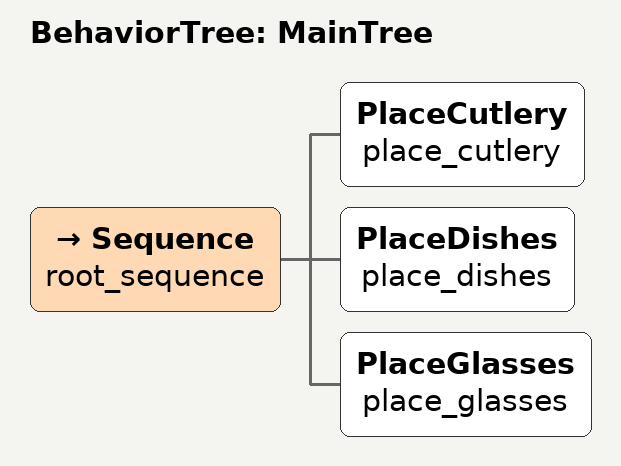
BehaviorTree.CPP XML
<root BTCPP_format="4" main_tree_to_execute = "MainTree" >
    <BehaviorTree ID="MainTree">
       <Sequence name="root_sequence">
            <PlaceCutlery name="place_cutlery"/>
            <PlaceDishes name="place_dishes"/>
            <PlaceGlasses name="place_glasses"/>
       </Sequence>
    </BehaviorTree>
</root>
